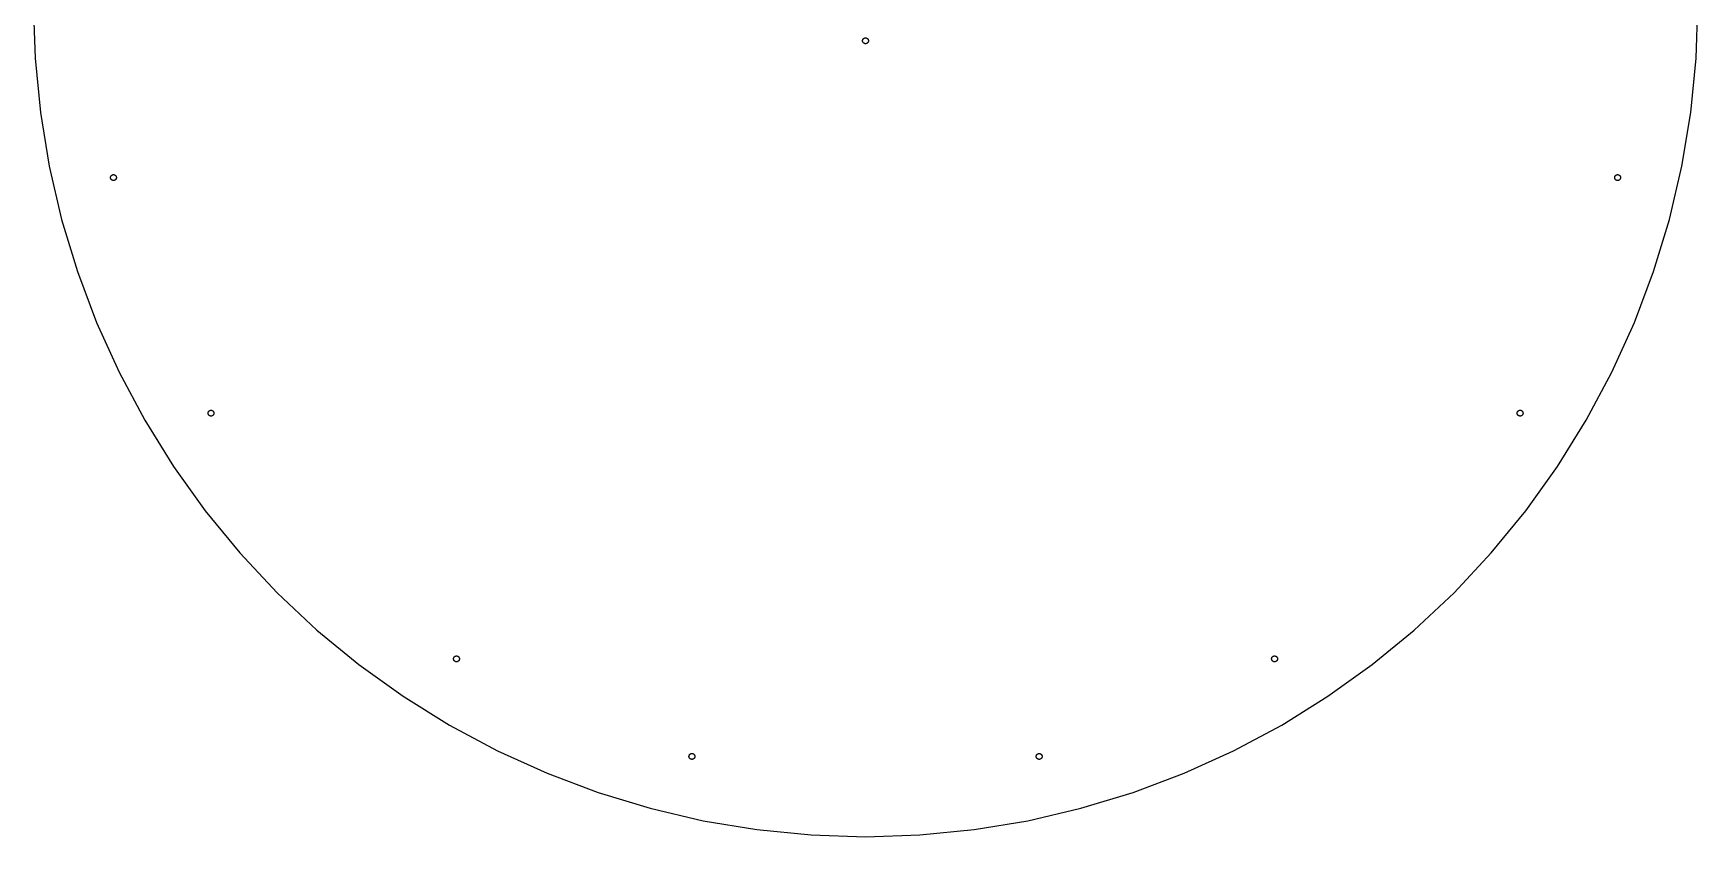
# Model space of a CAD drawing. Header units: metres. Extents: x -496 to 496, y -496 to 496.
# Drawn here: x -496 to 496, y -496 to -18 of the extents above; entities that cross this region are included whole.
import ezdxf

# ---------------------------------------------------------------- set-up
doc = ezdxf.new("R2010")
doc.units = ezdxf.units.M

msp = doc.modelspace()

# ---------------------------------------------------------------- linework, layer by layer
for p, q in [((-496, 0), (-494.938, -32.4399)), ((494.938, -32.4399), (495.951, -1.49356)), ((-1.75, -22), (-1.74625, -21.8855)), ((-1.74625, -22.1144), (-1.75, -22)), ((-1.74625, -21.8855), (-1.73502, -21.7716)), ((-1.73502, -22.2284), (-1.74625, -22.1144)), ((-1.73502, -21.7716), (-1.71637, -21.6586)), ((-1.71637, -22.3414), (-1.73502, -22.2284)), ((-1.71637, -21.6586), (-1.69037, -21.5471)), ((-1.69037, -22.4529), (-1.71637, -22.3414)), ((-1.69037, -21.5471), (-1.65712, -21.4375)), ((-1.65712, -22.5625), (-1.69037, -22.4529)), ((-1.65712, -21.4375), (-1.61678, -21.3303)), ((-1.61678, -22.6697), (-1.65712, -22.5625)), ((-1.61678, -21.3303), (-1.56952, -21.226)), ((-1.56952, -22.774), (-1.61678, -22.6697)), ((-1.56952, -21.226), (-1.51553, -21.125)), ((-1.51553, -22.875), (-1.56952, -22.774)), ((-1.51553, -21.125), (-1.45506, -21.0277)), ((-1.45506, -22.9722), (-1.51553, -22.875)), ((-1.45506, -21.0277), (-1.38837, -20.9347)), ((-1.38837, -23.0653), (-1.45506, -22.9722)), ((-1.38837, -20.9347), (-1.31572, -20.8461)), ((-1.31572, -23.1539), (-1.38837, -23.0653)), ((-1.31572, -20.8461), (-1.23743, -20.7626)), ((-1.23743, -23.2374), (-1.31572, -23.1539)), ((-1.23743, -20.7626), (-1.15385, -20.6843)), ((-1.15385, -23.3157), (-1.23743, -23.2374)), ((-1.15385, -20.6843), (-1.06532, -20.6116)), ((-1.06532, -23.3884), (-1.15385, -23.3157)), ((-1.06532, -20.6116), (-0.972244, -20.5449)), ((-0.972244, -23.4551), (-1.06532, -23.3884)), ((-0.972244, -20.5449), (-0.875, -20.4845)), ((-0.875, -23.5155), (-0.972244, -23.4551)), ((-0.875, -20.4845), (-0.774002, -20.4305)), ((-0.774002, -23.5695), (-0.875, -23.5155)), ((-0.774002, -20.4305), (-0.669693, -20.3832)), ((-0.669693, -23.6168), (-0.774002, -23.5695)), ((-0.669693, -20.3832), (-0.562515, -20.3429)), ((-0.562515, -23.6571), (-0.669693, -23.6168)), ((-0.562515, -20.3429), (-0.452927, -20.3096)), ((-0.452927, -23.6904), (-0.562515, -23.6571)), ((-0.452927, -20.3096), (-0.3414, -20.2836)), ((-0.3414, -23.7164), (-0.452927, -23.6904)), ((-0.3414, -20.2836), (-0.228409, -20.265)), ((-0.228409, -23.735), (-0.3414, -23.7164)), ((-0.228409, -20.265), (-0.114441, -20.2537)), ((-0.114441, -23.7462), (-0.228409, -23.735)), ((-0.114441, -20.2537), (0, -20.25)), ((0, -23.75), (-0.114441, -23.7462)), ((0, -20.25), (0.114441, -20.2537)), ((0.114441, -23.7462), (0, -23.75)), ((0.114441, -20.2537), (0.228409, -20.265)), ((0.228409, -23.735), (0.114441, -23.7462)), ((0.228409, -20.265), (0.3414, -20.2836)), ((0.3414, -23.7164), (0.228409, -23.735)), ((0.3414, -20.2836), (0.452927, -20.3096)), ((0.452927, -23.6904), (0.3414, -23.7164)), ((0.452927, -20.3096), (0.562515, -20.3429)), ((0.562515, -23.6571), (0.452927, -23.6904)), ((0.562515, -20.3429), (0.669693, -20.3832)), ((0.669693, -23.6168), (0.562515, -23.6571)), ((0.669693, -20.3832), (0.774002, -20.4305)), ((0.774002, -23.5695), (0.669693, -23.6168)), ((0.774002, -20.4305), (0.875, -20.4845)), ((0.875, -23.5155), (0.774002, -23.5695)), ((0.875, -20.4845), (0.972244, -20.5449)), ((0.972244, -23.4551), (0.875, -23.5155)), ((0.972244, -20.5449), (1.06532, -20.6116)), ((1.06532, -23.3884), (0.972244, -23.4551)), ((1.06532, -20.6116), (1.15385, -20.6843)), ((1.15385, -23.3157), (1.06532, -23.3884)), ((1.15385, -20.6843), (1.23743, -20.7626)), ((1.23743, -23.2374), (1.15385, -23.3157)), ((1.23743, -20.7626), (1.31572, -20.8461)), ((1.31572, -23.1539), (1.23743, -23.2374)), ((1.31572, -20.8461), (1.38837, -20.9347)), ((1.38837, -23.0653), (1.31572, -23.1539)), ((1.38837, -20.9347), (1.45506, -21.0277)), ((1.45506, -22.9722), (1.38837, -23.0653)), ((1.45506, -21.0277), (1.51553, -21.125)), ((1.51553, -22.875), (1.45506, -22.9722)), ((1.51553, -21.125), (1.56952, -21.226)), ((1.56952, -22.774), (1.51553, -22.875)), ((1.56952, -21.226), (1.61678, -21.3303)), ((1.61678, -22.6697), (1.56952, -22.774)), ((1.61678, -21.3303), (1.65712, -21.4375)), ((1.65712, -22.5625), (1.61678, -22.6697)), ((1.65712, -21.4375), (1.69037, -21.5471)), ((1.69037, -22.4529), (1.65712, -22.5625)), ((1.69037, -21.5471), (1.71637, -21.6586)), ((1.71637, -22.3414), (1.69037, -22.4529)), ((1.71637, -21.6586), (1.73502, -21.7716)), ((1.73502, -22.2284), (1.71637, -22.3414)), ((1.73502, -21.7716), (1.74625, -21.8855)), ((1.74625, -22.1144), (1.73502, -22.2284)), ((1.74625, -21.8855), (1.75, -22)), ((1.75, -22), (1.74625, -22.1144)), ((-494.938, -32.4399), (-491.757, -64.741)), ((491.757, -64.741), (494.938, -32.4399)), ((-491.757, -64.741), (-486.469, -96.7648)), ((486.469, -96.7648), (491.757, -64.741)), ((-486.469, -96.7648), (-479.099, -128.374)), ((479.099, -128.374), (486.469, -96.7648)), ((-449.96, -103.477), (-449.956, -103.363)), ((-449.956, -103.592), (-449.96, -103.477)), ((-449.956, -103.363), (-449.945, -103.249)), ((-449.945, -103.706), (-449.956, -103.592)), ((-449.945, -103.249), (-449.927, -103.136)), ((-449.927, -103.819), (-449.945, -103.706)), ((-449.927, -103.136), (-449.901, -103.025)), ((-449.901, -103.93), (-449.927, -103.819)), ((-449.901, -103.025), (-449.867, -102.915)), ((-449.867, -104.04), (-449.901, -103.93)), ((-449.867, -102.915), (-449.827, -102.808)), ((-449.827, -104.147), (-449.867, -104.04)), ((-449.827, -102.808), (-449.78, -102.703)), ((-449.78, -104.251), (-449.827, -104.147)), ((-449.78, -102.703), (-449.726, -102.602)), ((-449.726, -104.352), (-449.78, -104.251)), ((-449.726, -102.602), (-449.665, -102.505)), ((-449.665, -104.45), (-449.726, -104.352)), ((-449.665, -102.505), (-449.599, -102.412)), ((-449.599, -104.543), (-449.665, -104.45)), ((-449.599, -102.412), (-449.526, -102.324)), ((-449.526, -104.631), (-449.599, -104.543)), ((-449.526, -102.324), (-449.448, -102.24)), ((-449.448, -104.715), (-449.526, -104.631)), ((-449.448, -102.24), (-449.364, -102.162)), ((-449.364, -104.793), (-449.448, -104.715)), ((-449.364, -102.162), (-449.276, -102.089)), ((-449.276, -104.866), (-449.364, -104.793)), ((-449.276, -102.089), (-449.182, -102.022)), ((-449.182, -104.933), (-449.276, -104.866)), ((-449.182, -102.022), (-449.085, -101.962)), ((-449.085, -104.993), (-449.182, -104.933)), ((-449.085, -101.962), (-448.984, -101.908)), ((-448.984, -105.047), (-449.085, -104.993)), ((-448.984, -101.908), (-448.88, -101.861)), ((-448.88, -105.094), (-448.984, -105.047)), ((-448.88, -101.861), (-448.773, -101.82)), ((-448.773, -105.135), (-448.88, -105.094)), ((-448.773, -101.82), (-448.663, -101.787)), ((-448.663, -105.168), (-448.773, -105.135)), ((-448.663, -101.787), (-448.552, -101.761)), ((-448.552, -105.194), (-448.663, -105.168)), ((-448.552, -101.761), (-448.439, -101.742)), ((-448.439, -105.213), (-448.552, -105.194)), ((-448.439, -101.742), (-448.325, -101.731)), ((-448.325, -105.224), (-448.439, -105.213)), ((-448.325, -101.731), (-448.21, -101.727)), ((-448.21, -105.227), (-448.325, -105.224)), ((-448.21, -101.727), (-448.096, -101.731)), ((-448.096, -105.224), (-448.21, -105.227)), ((-448.096, -101.731), (-447.982, -101.742)), ((-447.982, -105.213), (-448.096, -105.224)), ((-447.982, -101.742), (-447.869, -101.761)), ((-447.869, -105.194), (-447.982, -105.213)), ((-447.869, -101.761), (-447.757, -101.787)), ((-447.757, -105.168), (-447.869, -105.194)), ((-447.757, -101.787), (-447.648, -101.82)), ((-447.648, -105.135), (-447.757, -105.168)), ((-447.648, -101.82), (-447.541, -101.861)), ((-447.541, -105.094), (-447.648, -105.135)), ((-447.541, -101.861), (-447.436, -101.908)), ((-447.436, -105.047), (-447.541, -105.094)), ((-447.436, -101.908), (-447.335, -101.962)), ((-447.335, -104.993), (-447.436, -105.047)), ((-447.335, -101.962), (-447.238, -102.022)), ((-447.238, -104.933), (-447.335, -104.993)), ((-447.238, -102.022), (-447.145, -102.089)), ((-447.145, -104.866), (-447.238, -104.933)), ((-447.145, -102.089), (-447.056, -102.162)), ((-447.056, -104.793), (-447.145, -104.866)), ((-447.056, -102.162), (-446.973, -102.24)), ((-446.973, -104.715), (-447.056, -104.793)), ((-446.973, -102.24), (-446.895, -102.324)), ((-446.895, -104.631), (-446.973, -104.715)), ((-446.895, -102.324), (-446.822, -102.412)), ((-446.822, -104.543), (-446.895, -104.631)), ((-446.822, -102.412), (-446.755, -102.505)), ((-446.755, -104.45), (-446.822, -104.543)), ((-446.755, -102.505), (-446.695, -102.602)), ((-446.695, -104.352), (-446.755, -104.45)), ((-446.695, -102.602), (-446.641, -102.703)), ((-446.641, -104.251), (-446.695, -104.352)), ((-446.641, -102.703), (-446.593, -102.808)), ((-446.593, -104.147), (-446.641, -104.251)), ((-446.593, -102.808), (-446.553, -102.915)), ((-446.553, -104.04), (-446.593, -104.147)), ((-446.553, -102.915), (-446.52, -103.025)), ((-446.52, -103.93), (-446.553, -104.04)), ((-446.52, -103.025), (-446.494, -103.136)), ((-446.494, -103.819), (-446.52, -103.93)), ((-446.494, -103.136), (-446.475, -103.249)), ((-446.475, -103.706), (-446.494, -103.819)), ((-446.475, -103.249), (-446.464, -103.363)), ((-446.464, -103.592), (-446.475, -103.706)), ((-446.464, -103.363), (-446.46, -103.477)), ((-446.46, -103.477), (-446.464, -103.592)), ((446.46, -103.477), (446.464, -103.363)), ((446.464, -103.592), (446.46, -103.477)), ((446.464, -103.363), (446.475, -103.249)), ((446.475, -103.706), (446.464, -103.592)), ((446.475, -103.249), (446.494, -103.136)), ((446.494, -103.819), (446.475, -103.706)), ((446.494, -103.136), (446.52, -103.025)), ((446.52, -103.93), (446.494, -103.819)), ((446.52, -103.025), (446.553, -102.915)), ((446.553, -104.04), (446.52, -103.93)), ((446.553, -102.915), (446.593, -102.808)), ((446.593, -104.147), (446.553, -104.04)), ((446.593, -102.808), (446.641, -102.703)), ((446.641, -104.251), (446.593, -104.147)), ((446.641, -102.703), (446.695, -102.602)), ((446.695, -104.352), (446.641, -104.251)), ((446.695, -102.602), (446.755, -102.505)), ((446.755, -104.45), (446.695, -104.352)), ((446.755, -102.505), (446.822, -102.412)), ((446.822, -104.543), (446.755, -104.45)), ((446.822, -102.412), (446.895, -102.324)), ((446.895, -104.631), (446.822, -104.543)), ((446.895, -102.324), (446.973, -102.24)), ((446.973, -104.715), (446.895, -104.631)), ((446.973, -102.24), (447.056, -102.162)), ((447.056, -104.793), (446.973, -104.715)), ((447.056, -102.162), (447.145, -102.089)), ((447.145, -104.866), (447.056, -104.793)), ((447.145, -102.089), (447.238, -102.022)), ((447.238, -104.933), (447.145, -104.866)), ((447.238, -102.022), (447.335, -101.962)), ((447.335, -104.993), (447.238, -104.933)), ((447.335, -101.962), (447.436, -101.908)), ((447.436, -105.047), (447.335, -104.993)), ((447.436, -101.908), (447.541, -101.861)), ((447.541, -105.094), (447.436, -105.047)), ((447.541, -101.861), (447.648, -101.82)), ((447.648, -105.135), (447.541, -105.094)), ((447.648, -101.82), (447.757, -101.787)), ((447.757, -105.168), (447.648, -105.135)), ((447.757, -101.787), (447.869, -101.761)), ((447.869, -105.194), (447.757, -105.168)), ((447.869, -101.761), (447.982, -101.742)), ((447.982, -105.213), (447.869, -105.194)), ((447.982, -101.742), (448.096, -101.731)), ((448.096, -105.224), (447.982, -105.213)), ((448.096, -101.731), (448.21, -101.727)), ((448.21, -105.227), (448.096, -105.224)), ((448.21, -101.727), (448.325, -101.731)), ((448.325, -105.224), (448.21, -105.227)), ((448.325, -101.731), (448.439, -101.742)), ((448.439, -105.213), (448.325, -105.224)), ((448.439, -101.742), (448.552, -101.761)), ((448.552, -105.194), (448.439, -105.213)), ((448.552, -101.761), (448.663, -101.787)), ((448.663, -105.168), (448.552, -105.194)), ((448.663, -101.787), (448.773, -101.82)), ((448.773, -105.135), (448.663, -105.168)), ((448.773, -101.82), (448.88, -101.861)), ((448.88, -105.094), (448.773, -105.135)), ((448.88, -101.861), (448.984, -101.908)), ((448.984, -105.047), (448.88, -105.094)), ((448.984, -101.908), (449.085, -101.962)), ((449.085, -104.993), (448.984, -105.047)), ((449.085, -101.962), (449.182, -102.022)), ((449.182, -104.933), (449.085, -104.993)), ((449.182, -102.022), (449.276, -102.089)), ((449.276, -104.866), (449.182, -104.933)), ((449.276, -102.089), (449.364, -102.162)), ((449.364, -104.793), (449.276, -104.866)), ((449.364, -102.162), (449.448, -102.24)), ((449.448, -104.715), (449.364, -104.793)), ((449.448, -102.24), (449.526, -102.324)), ((449.526, -104.631), (449.448, -104.715)), ((449.526, -102.324), (449.599, -102.412)), ((449.599, -104.543), (449.526, -104.631)), ((449.599, -102.412), (449.665, -102.505)), ((449.665, -104.45), (449.599, -104.543)), ((449.665, -102.505), (449.726, -102.602)), ((449.726, -104.352), (449.665, -104.45)), ((449.726, -102.602), (449.78, -102.703)), ((449.78, -104.251), (449.726, -104.352)), ((449.78, -102.703), (449.827, -102.808)), ((449.827, -104.147), (449.78, -104.251)), ((449.827, -102.808), (449.867, -102.915)), ((449.867, -104.04), (449.827, -104.147)), ((449.867, -102.915), (449.901, -103.025)), ((449.901, -103.93), (449.867, -104.04)), ((449.901, -103.025), (449.927, -103.136)), ((449.927, -103.819), (449.901, -103.93)), ((449.927, -103.136), (449.945, -103.249)), ((449.945, -103.706), (449.927, -103.819)), ((449.945, -103.249), (449.956, -103.363)), ((449.956, -103.592), (449.945, -103.706)), ((449.956, -103.363), (449.96, -103.477)), ((449.96, -103.477), (449.956, -103.592)), ((-479.099, -128.374), (-469.677, -159.434)), ((469.677, -159.434), (479.099, -128.374)), ((-469.677, -159.434), (-458.244, -189.811)), ((458.244, -189.811), (469.677, -159.434)), ((-458.244, -189.811), (-444.849, -219.375)), ((444.849, -219.375), (458.244, -189.811)), ((-444.849, -219.375), (-429.549, -248)), ((429.549, -248), (444.849, -219.375)), ((-391.852, -243.763), (-391.848, -243.648)), ((-391.848, -243.877), (-391.852, -243.763)), ((-391.848, -243.648), (-391.837, -243.534)), ((-391.837, -243.991), (-391.848, -243.877)), ((-391.837, -243.534), (-391.818, -243.421)), ((-391.818, -244.104), (-391.837, -243.991)), ((-391.818, -243.421), (-391.792, -243.31)), ((-391.792, -244.216), (-391.818, -244.104)), ((-391.792, -243.31), (-391.759, -243.2)), ((-391.759, -244.325), (-391.792, -244.216)), ((-391.759, -243.2), (-391.719, -243.093)), ((-391.719, -244.433), (-391.759, -244.325)), ((-391.719, -243.093), (-391.672, -242.989)), ((-391.672, -244.537), (-391.719, -244.433)), ((-391.672, -242.989), (-391.618, -242.888)), ((-391.618, -244.638), (-391.672, -244.537)), ((-391.618, -242.888), (-391.557, -242.791)), ((-391.557, -244.735), (-391.618, -244.638)), ((-391.557, -242.791), (-391.49, -242.698)), ((-391.49, -244.828), (-391.557, -244.735)), ((-391.49, -242.698), (-391.418, -242.609)), ((-391.418, -244.917), (-391.49, -244.828)), ((-391.418, -242.609), (-391.34, -242.525)), ((-391.34, -245), (-391.418, -244.917)), ((-391.34, -242.525), (-391.256, -242.447)), ((-391.256, -245.079), (-391.34, -245)), ((-391.256, -242.447), (-391.167, -242.374)), ((-391.167, -245.151), (-391.256, -245.079)), ((-391.167, -242.374), (-391.074, -242.308)), ((-391.074, -245.218), (-391.167, -245.151)), ((-391.074, -242.308), (-390.977, -242.247)), ((-390.977, -245.278), (-391.074, -245.218)), ((-390.977, -242.247), (-390.876, -242.193)), ((-390.876, -245.332), (-390.977, -245.278)), ((-390.876, -242.193), (-390.772, -242.146)), ((-390.772, -245.38), (-390.876, -245.332)), ((-390.772, -242.146), (-390.665, -242.106)), ((-390.665, -245.42), (-390.772, -245.38)), ((-390.665, -242.106), (-390.555, -242.072)), ((-390.555, -245.453), (-390.665, -245.42)), ((-390.555, -242.072), (-390.444, -242.046)), ((-390.444, -245.479), (-390.555, -245.453)), ((-390.444, -242.046), (-390.331, -242.028)), ((-390.331, -245.498), (-390.444, -245.479)), ((-390.331, -242.028), (-390.217, -242.017)), ((-390.217, -245.509), (-390.331, -245.498)), ((-390.217, -242.017), (-390.102, -242.013)), ((-390.102, -245.513), (-390.217, -245.509)), ((-390.102, -242.013), (-389.988, -242.017)), ((-389.988, -245.509), (-390.102, -245.513)), ((-389.988, -242.017), (-389.874, -242.028)), ((-389.874, -245.498), (-389.988, -245.509)), ((-389.874, -242.028), (-389.761, -242.046)), ((-389.761, -245.479), (-389.874, -245.498)), ((-389.761, -242.046), (-389.649, -242.072)), ((-389.649, -245.453), (-389.761, -245.479)), ((-389.649, -242.072), (-389.54, -242.106)), ((-389.54, -245.42), (-389.649, -245.453)), ((-389.54, -242.106), (-389.432, -242.146)), ((-389.432, -245.38), (-389.54, -245.42)), ((-389.432, -242.146), (-389.328, -242.193)), ((-389.328, -245.332), (-389.432, -245.38)), ((-389.328, -242.193), (-389.227, -242.247)), ((-389.227, -245.278), (-389.328, -245.332)), ((-389.227, -242.247), (-389.13, -242.308)), ((-389.13, -245.218), (-389.227, -245.278)), ((-389.13, -242.308), (-389.037, -242.374)), ((-389.037, -245.151), (-389.13, -245.218)), ((-389.037, -242.374), (-388.948, -242.447)), ((-388.948, -245.079), (-389.037, -245.151)), ((-388.948, -242.447), (-388.865, -242.525)), ((-388.865, -245), (-388.948, -245.079)), ((-388.865, -242.525), (-388.786, -242.609)), ((-388.786, -244.917), (-388.865, -245)), ((-388.786, -242.609), (-388.714, -242.698)), ((-388.714, -244.828), (-388.786, -244.917)), ((-388.714, -242.698), (-388.647, -242.791)), ((-388.647, -244.735), (-388.714, -244.828)), ((-388.647, -242.791), (-388.587, -242.888)), ((-388.587, -244.638), (-388.647, -244.735)), ((-388.587, -242.888), (-388.533, -242.989)), ((-388.533, -244.537), (-388.587, -244.638)), ((-388.533, -242.989), (-388.485, -243.093)), ((-388.485, -244.433), (-388.533, -244.537)), ((-388.485, -243.093), (-388.445, -243.2)), ((-388.445, -244.325), (-388.485, -244.433)), ((-388.445, -243.2), (-388.412, -243.31)), ((-388.412, -244.216), (-388.445, -244.325)), ((-388.412, -243.31), (-388.386, -243.421)), ((-388.386, -244.104), (-388.412, -244.216)), ((-388.386, -243.421), (-388.367, -243.534)), ((-388.367, -243.991), (-388.386, -244.104)), ((-388.367, -243.534), (-388.356, -243.648)), ((-388.356, -243.877), (-388.367, -243.991)), ((-388.356, -243.648), (-388.352, -243.763)), ((-388.352, -243.763), (-388.356, -243.877)), ((388.352, -243.763), (388.356, -243.648)), ((388.356, -243.877), (388.352, -243.763)), ((388.356, -243.648), (388.367, -243.534)), ((388.367, -243.991), (388.356, -243.877)), ((388.367, -243.534), (388.386, -243.421)), ((388.386, -244.104), (388.367, -243.991)), ((388.386, -243.421), (388.412, -243.31)), ((388.412, -244.216), (388.386, -244.104)), ((388.412, -243.31), (388.445, -243.2)), ((388.445, -244.325), (388.412, -244.216)), ((388.445, -243.2), (388.485, -243.093)), ((388.485, -244.433), (388.445, -244.325)), ((388.485, -243.093), (388.533, -242.989)), ((388.533, -244.537), (388.485, -244.433)), ((388.533, -242.989), (388.587, -242.888)), ((388.587, -244.638), (388.533, -244.537)), ((388.587, -242.888), (388.647, -242.791)), ((388.647, -244.735), (388.587, -244.638)), ((388.647, -242.791), (388.714, -242.698)), ((388.714, -244.828), (388.647, -244.735)), ((388.714, -242.698), (388.786, -242.609)), ((388.786, -244.917), (388.714, -244.828)), ((388.786, -242.609), (388.865, -242.525)), ((388.865, -245), (388.786, -244.917)), ((388.865, -242.525), (388.948, -242.447)), ((388.948, -245.079), (388.865, -245)), ((388.948, -242.447), (389.037, -242.374)), ((389.037, -245.151), (388.948, -245.079)), ((389.037, -242.374), (389.13, -242.308)), ((389.13, -245.218), (389.037, -245.151)), ((389.13, -242.308), (389.227, -242.247)), ((389.227, -245.278), (389.13, -245.218)), ((389.227, -242.247), (389.328, -242.193)), ((389.328, -245.332), (389.227, -245.278)), ((389.328, -242.193), (389.432, -242.146)), ((389.432, -245.38), (389.328, -245.332)), ((389.432, -242.146), (389.54, -242.106)), ((389.54, -245.42), (389.432, -245.38)), ((389.54, -242.106), (389.649, -242.072)), ((389.649, -245.453), (389.54, -245.42)), ((389.649, -242.072), (389.761, -242.046)), ((389.761, -245.479), (389.649, -245.453)), ((389.761, -242.046), (389.874, -242.028)), ((389.874, -245.498), (389.761, -245.479)), ((389.874, -242.028), (389.988, -242.017)), ((389.988, -245.509), (389.874, -245.498)), ((389.988, -242.017), (390.102, -242.013)), ((390.102, -245.513), (389.988, -245.509)), ((390.102, -242.013), (390.217, -242.017)), ((390.217, -245.509), (390.102, -245.513)), ((390.217, -242.017), (390.331, -242.028)), ((390.331, -245.498), (390.217, -245.509)), ((390.331, -242.028), (390.444, -242.046)), ((390.444, -245.479), (390.331, -245.498)), ((390.444, -242.046), (390.555, -242.072)), ((390.555, -245.453), (390.444, -245.479)), ((390.555, -242.072), (390.665, -242.106)), ((390.665, -245.42), (390.555, -245.453)), ((390.665, -242.106), (390.772, -242.146)), ((390.772, -245.38), (390.665, -245.42)), ((390.772, -242.146), (390.876, -242.193)), ((390.876, -245.332), (390.772, -245.38)), ((390.876, -242.193), (390.977, -242.247)), ((390.977, -245.278), (390.876, -245.332)), ((390.977, -242.247), (391.074, -242.308)), ((391.074, -245.218), (390.977, -245.278)), ((391.074, -242.308), (391.167, -242.374)), ((391.167, -245.151), (391.074, -245.218)), ((391.167, -242.374), (391.256, -242.447)), ((391.256, -245.079), (391.167, -245.151)), ((391.256, -242.447), (391.34, -242.525)), ((391.34, -245), (391.256, -245.079)), ((391.34, -242.525), (391.418, -242.609)), ((391.418, -244.917), (391.34, -245)), ((391.418, -242.609), (391.49, -242.698)), ((391.49, -244.828), (391.418, -244.917)), ((391.49, -242.698), (391.557, -242.791)), ((391.557, -244.735), (391.49, -244.828)), ((391.557, -242.791), (391.618, -242.888)), ((391.618, -244.638), (391.557, -244.735)), ((391.618, -242.888), (391.672, -242.989)), ((391.672, -244.537), (391.618, -244.638)), ((391.672, -242.989), (391.719, -243.093)), ((391.719, -244.433), (391.672, -244.537)), ((391.719, -243.093), (391.759, -243.2)), ((391.759, -244.325), (391.719, -244.433)), ((391.759, -243.2), (391.792, -243.31)), ((391.792, -244.216), (391.759, -244.325)), ((391.792, -243.31), (391.818, -243.421)), ((391.818, -244.104), (391.792, -244.216)), ((391.818, -243.421), (391.837, -243.534)), ((391.837, -243.991), (391.818, -244.104)), ((391.837, -243.534), (391.848, -243.648)), ((391.848, -243.877), (391.837, -243.991)), ((391.848, -243.648), (391.852, -243.763)), ((391.852, -243.763), (391.848, -243.877)), ((-429.549, -248), (-412.409, -275.563)), ((412.409, -275.563), (429.549, -248)), ((-412.409, -275.563), (-393.503, -301.946)), ((393.503, -301.946), (412.409, -275.563)), ((-393.503, -301.946), (-372.913, -327.036)), ((372.913, -327.036), (393.503, -301.946)), ((-372.913, -327.036), (-350.725, -350.725)), ((350.725, -350.725), (372.913, -327.036)), ((-350.725, -350.725), (-327.036, -372.913)), ((327.036, -372.913), (350.725, -350.725)), ((-327.036, -372.913), (-301.946, -393.503)), ((301.946, -393.503), (327.036, -372.913)), ((-301.946, -393.503), (-275.563, -412.409)), ((-245.513, -390.102), (-245.509, -389.988)), ((-245.509, -390.217), (-245.513, -390.102)), ((-245.509, -389.988), (-245.498, -389.874)), ((-245.498, -390.331), (-245.509, -390.217)), ((-245.498, -389.874), (-245.479, -389.761)), ((-245.479, -390.444), (-245.498, -390.331)), ((-245.479, -389.761), (-245.453, -389.649)), ((-245.453, -390.555), (-245.479, -390.444)), ((-245.453, -389.649), (-245.42, -389.54)), ((-245.42, -390.665), (-245.453, -390.555)), ((-245.42, -389.54), (-245.38, -389.432)), ((-245.38, -390.772), (-245.42, -390.665)), ((-245.38, -389.432), (-245.332, -389.328)), ((-245.332, -390.876), (-245.38, -390.772)), ((-245.332, -389.328), (-245.278, -389.227)), ((-245.278, -390.977), (-245.332, -390.876)), ((-245.278, -389.227), (-245.218, -389.13)), ((-245.218, -391.074), (-245.278, -390.977)), ((-245.218, -389.13), (-245.151, -389.037)), ((-245.151, -391.167), (-245.218, -391.074)), ((-245.151, -389.037), (-245.079, -388.948)), ((-245.079, -391.256), (-245.151, -391.167)), ((-245.079, -388.948), (-245, -388.865)), ((-245, -391.34), (-245.079, -391.256)), ((-245, -388.865), (-244.917, -388.786)), ((-244.917, -391.418), (-245, -391.34)), ((-244.917, -388.786), (-244.828, -388.714)), ((-244.828, -391.49), (-244.917, -391.418)), ((-244.828, -388.714), (-244.735, -388.647)), ((-244.735, -391.557), (-244.828, -391.49)), ((-244.735, -388.647), (-244.638, -388.587)), ((-244.638, -391.618), (-244.735, -391.557)), ((-244.638, -388.587), (-244.537, -388.533)), ((-244.537, -391.672), (-244.638, -391.618)), ((-244.537, -388.533), (-244.433, -388.485)), ((-244.433, -391.719), (-244.537, -391.672)), ((-244.433, -388.485), (-244.325, -388.445)), ((-244.325, -391.759), (-244.433, -391.719)), ((-244.325, -388.445), (-244.216, -388.412)), ((-244.216, -391.792), (-244.325, -391.759)), ((-244.216, -388.412), (-244.104, -388.386)), ((-244.104, -391.818), (-244.216, -391.792)), ((-244.104, -388.386), (-243.991, -388.367)), ((-243.991, -391.837), (-244.104, -391.818)), ((-243.991, -388.367), (-243.877, -388.356)), ((-243.877, -391.848), (-243.991, -391.837)), ((-243.877, -388.356), (-243.763, -388.352)), ((-243.763, -391.852), (-243.877, -391.848)), ((-243.763, -388.352), (-243.648, -388.356)), ((-243.648, -391.848), (-243.763, -391.852)), ((-243.648, -388.356), (-243.534, -388.367)), ((-243.534, -391.837), (-243.648, -391.848)), ((-243.534, -388.367), (-243.421, -388.386)), ((-243.421, -391.818), (-243.534, -391.837)), ((-243.421, -388.386), (-243.31, -388.412)), ((-243.31, -391.792), (-243.421, -391.818)), ((-243.31, -388.412), (-243.2, -388.445)), ((-243.2, -391.759), (-243.31, -391.792)), ((-243.2, -388.445), (-243.093, -388.485)), ((-243.093, -391.719), (-243.2, -391.759)), ((-243.093, -388.485), (-242.989, -388.533)), ((-242.989, -391.672), (-243.093, -391.719)), ((-242.989, -388.533), (-242.888, -388.587)), ((-242.888, -391.618), (-242.989, -391.672)), ((-242.888, -388.587), (-242.791, -388.647)), ((-242.791, -391.557), (-242.888, -391.618)), ((-242.791, -388.647), (-242.698, -388.714)), ((-242.698, -391.49), (-242.791, -391.557)), ((-242.698, -388.714), (-242.609, -388.786)), ((-242.609, -391.418), (-242.698, -391.49)), ((-242.609, -388.786), (-242.525, -388.865)), ((-242.525, -391.34), (-242.609, -391.418)), ((-242.525, -388.865), (-242.447, -388.948)), ((-242.447, -391.256), (-242.525, -391.34)), ((-242.447, -388.948), (-242.374, -389.037)), ((-242.374, -391.167), (-242.447, -391.256)), ((-242.374, -389.037), (-242.308, -389.13)), ((-242.308, -391.074), (-242.374, -391.167)), ((-242.308, -389.13), (-242.247, -389.227)), ((-242.247, -390.977), (-242.308, -391.074)), ((-242.247, -389.227), (-242.193, -389.328)), ((-242.193, -390.876), (-242.247, -390.977)), ((-242.193, -389.328), (-242.146, -389.432)), ((-242.146, -390.772), (-242.193, -390.876)), ((-242.146, -389.432), (-242.106, -389.54)), ((-242.106, -390.665), (-242.146, -390.772)), ((-242.106, -389.54), (-242.072, -389.649)), ((-242.072, -390.555), (-242.106, -390.665)), ((-242.072, -389.649), (-242.046, -389.761)), ((-242.046, -390.444), (-242.072, -390.555)), ((-242.046, -389.761), (-242.028, -389.874)), ((-242.028, -390.331), (-242.046, -390.444)), ((-242.028, -389.874), (-242.017, -389.988)), ((-242.017, -390.217), (-242.028, -390.331)), ((-242.017, -389.988), (-242.013, -390.102)), ((-242.013, -390.102), (-242.017, -390.217)), ((242.013, -390.102), (242.017, -389.988)), ((242.017, -390.217), (242.013, -390.102)), ((242.017, -389.988), (242.028, -389.874)), ((242.028, -390.331), (242.017, -390.217)), ((242.028, -389.874), (242.046, -389.761)), ((242.046, -390.444), (242.028, -390.331)), ((242.046, -389.761), (242.072, -389.649)), ((242.072, -390.555), (242.046, -390.444)), ((242.072, -389.649), (242.106, -389.54)), ((242.106, -390.665), (242.072, -390.555)), ((242.106, -389.54), (242.146, -389.432)), ((242.146, -390.772), (242.106, -390.665)), ((242.146, -389.432), (242.193, -389.328)), ((242.193, -390.876), (242.146, -390.772)), ((242.193, -389.328), (242.247, -389.227)), ((242.247, -390.977), (242.193, -390.876)), ((242.247, -389.227), (242.308, -389.13)), ((242.308, -391.074), (242.247, -390.977)), ((242.308, -389.13), (242.374, -389.037)), ((242.374, -391.167), (242.308, -391.074)), ((242.374, -389.037), (242.447, -388.948)), ((242.447, -391.256), (242.374, -391.167)), ((242.447, -388.948), (242.525, -388.865)), ((242.525, -391.34), (242.447, -391.256)), ((242.525, -388.865), (242.609, -388.786)), ((242.609, -391.418), (242.525, -391.34)), ((242.609, -388.786), (242.698, -388.714)), ((242.698, -391.49), (242.609, -391.418)), ((242.698, -388.714), (242.791, -388.647)), ((242.791, -391.557), (242.698, -391.49)), ((242.791, -388.647), (242.888, -388.587)), ((242.888, -391.618), (242.791, -391.557)), ((242.888, -388.587), (242.989, -388.533)), ((242.989, -391.672), (242.888, -391.618)), ((242.989, -388.533), (243.093, -388.485)), ((243.093, -391.719), (242.989, -391.672)), ((243.093, -388.485), (243.2, -388.445)), ((243.2, -391.759), (243.093, -391.719)), ((243.2, -388.445), (243.31, -388.412)), ((243.31, -391.792), (243.2, -391.759)), ((243.31, -388.412), (243.421, -388.386)), ((243.421, -391.818), (243.31, -391.792)), ((243.421, -388.386), (243.534, -388.367)), ((243.534, -391.837), (243.421, -391.818)), ((243.534, -388.367), (243.648, -388.356)), ((243.648, -391.848), (243.534, -391.837)), ((243.648, -388.356), (243.763, -388.352)), ((243.763, -391.852), (243.648, -391.848)), ((243.763, -388.352), (243.877, -388.356)), ((243.877, -391.848), (243.763, -391.852)), ((243.877, -388.356), (243.991, -388.367)), ((243.991, -391.837), (243.877, -391.848)), ((243.991, -388.367), (244.104, -388.386)), ((244.104, -391.818), (243.991, -391.837)), ((244.104, -388.386), (244.216, -388.412)), ((244.216, -391.792), (244.104, -391.818)), ((244.216, -388.412), (244.325, -388.445)), ((244.325, -391.759), (244.216, -391.792)), ((244.325, -388.445), (244.433, -388.485)), ((244.433, -391.719), (244.325, -391.759)), ((244.433, -388.485), (244.537, -388.533)), ((244.537, -391.672), (244.433, -391.719)), ((244.537, -388.533), (244.638, -388.587)), ((244.638, -391.618), (244.537, -391.672)), ((244.638, -388.587), (244.735, -388.647)), ((244.735, -391.557), (244.638, -391.618)), ((244.735, -388.647), (244.828, -388.714)), ((244.828, -391.49), (244.735, -391.557)), ((244.828, -388.714), (244.917, -388.786)), ((244.917, -391.418), (244.828, -391.49)), ((244.917, -388.786), (245, -388.865)), ((245, -391.34), (244.917, -391.418)), ((245, -388.865), (245.079, -388.948)), ((245.079, -391.256), (245, -391.34)), ((245.079, -388.948), (245.151, -389.037)), ((245.151, -391.167), (245.079, -391.256)), ((245.151, -389.037), (245.218, -389.13)), ((245.218, -391.074), (245.151, -391.167)), ((245.218, -389.13), (245.278, -389.227)), ((245.278, -390.977), (245.218, -391.074)), ((245.278, -389.227), (245.332, -389.328)), ((245.332, -390.876), (245.278, -390.977)), ((245.332, -389.328), (245.38, -389.432)), ((245.38, -390.772), (245.332, -390.876)), ((245.38, -389.432), (245.42, -389.54)), ((245.42, -390.665), (245.38, -390.772)), ((245.42, -389.54), (245.453, -389.649)), ((245.453, -390.555), (245.42, -390.665)), ((245.453, -389.649), (245.479, -389.761)), ((245.479, -390.444), (245.453, -390.555)), ((245.479, -389.761), (245.498, -389.874)), ((245.498, -390.331), (245.479, -390.444)), ((245.498, -389.874), (245.509, -389.988)), ((245.509, -390.217), (245.498, -390.331)), ((245.509, -389.988), (245.513, -390.102)), ((245.513, -390.102), (245.509, -390.217)), ((275.563, -412.409), (301.946, -393.503)), ((-275.563, -412.409), (-248, -429.549)), ((248, -429.549), (275.563, -412.409)), ((-248, -429.549), (-219.375, -444.849)), ((219.375, -444.849), (248, -429.549)), ((-219.375, -444.849), (-189.811, -458.244)), ((189.811, -458.244), (219.375, -444.849)), ((-105.227, -448.21), (-105.224, -448.096)), ((-105.224, -448.325), (-105.227, -448.21)), ((-105.224, -448.096), (-105.213, -447.982)), ((-105.213, -448.439), (-105.224, -448.325)), ((-105.213, -447.982), (-105.194, -447.869)), ((-105.194, -448.552), (-105.213, -448.439)), ((-105.194, -447.869), (-105.168, -447.757)), ((-105.168, -448.663), (-105.194, -448.552)), ((-105.168, -447.757), (-105.135, -447.648)), ((-105.135, -448.773), (-105.168, -448.663)), ((-105.135, -447.648), (-105.094, -447.541)), ((-105.094, -448.88), (-105.135, -448.773)), ((-105.094, -447.541), (-105.047, -447.436)), ((-105.047, -448.984), (-105.094, -448.88)), ((-105.047, -447.436), (-104.993, -447.335)), ((-104.993, -449.085), (-105.047, -448.984)), ((-104.993, -447.335), (-104.933, -447.238)), ((-104.933, -449.182), (-104.993, -449.085)), ((-104.933, -447.238), (-104.866, -447.145)), ((-104.866, -449.276), (-104.933, -449.182)), ((-104.866, -447.145), (-104.793, -447.056)), ((-104.793, -449.364), (-104.866, -449.276)), ((-104.793, -447.056), (-104.715, -446.973)), ((-104.715, -449.448), (-104.793, -449.364)), ((-104.715, -446.973), (-104.631, -446.895)), ((-104.631, -449.526), (-104.715, -449.448)), ((-104.631, -446.895), (-104.543, -446.822)), ((-104.543, -449.599), (-104.631, -449.526)), ((-104.543, -446.822), (-104.45, -446.755)), ((-104.45, -449.665), (-104.543, -449.599)), ((-104.45, -446.755), (-104.352, -446.695)), ((-104.352, -449.726), (-104.45, -449.665)), ((-104.352, -446.695), (-104.251, -446.641)), ((-104.251, -449.78), (-104.352, -449.726)), ((-104.251, -446.641), (-104.147, -446.593)), ((-104.147, -449.827), (-104.251, -449.78)), ((-104.147, -446.593), (-104.04, -446.553)), ((-104.04, -449.867), (-104.147, -449.827)), ((-104.04, -446.553), (-103.93, -446.52)), ((-103.93, -449.901), (-104.04, -449.867)), ((-103.93, -446.52), (-103.819, -446.494)), ((-103.819, -449.927), (-103.93, -449.901)), ((-103.819, -446.494), (-103.706, -446.475)), ((-103.706, -449.945), (-103.819, -449.927)), ((-103.706, -446.475), (-103.592, -446.464)), ((-103.592, -449.956), (-103.706, -449.945)), ((-103.592, -446.464), (-103.477, -446.46)), ((-103.477, -449.96), (-103.592, -449.956)), ((-103.477, -446.46), (-103.363, -446.464)), ((-103.363, -449.956), (-103.477, -449.96)), ((-103.363, -446.464), (-103.249, -446.475)), ((-103.249, -449.945), (-103.363, -449.956)), ((-103.249, -446.475), (-103.136, -446.494)), ((-103.136, -449.927), (-103.249, -449.945)), ((-103.136, -446.494), (-103.025, -446.52)), ((-103.025, -449.901), (-103.136, -449.927)), ((-103.025, -446.52), (-102.915, -446.553)), ((-102.915, -449.867), (-103.025, -449.901)), ((-102.915, -446.553), (-102.808, -446.593)), ((-102.808, -449.827), (-102.915, -449.867)), ((-102.808, -446.593), (-102.703, -446.641)), ((-102.703, -449.78), (-102.808, -449.827)), ((-102.703, -446.641), (-102.602, -446.695)), ((-102.602, -449.726), (-102.703, -449.78)), ((-102.602, -446.695), (-102.505, -446.755)), ((-102.505, -449.665), (-102.602, -449.726)), ((-102.505, -446.755), (-102.412, -446.822)), ((-102.412, -449.599), (-102.505, -449.665)), ((-102.412, -446.822), (-102.324, -446.895)), ((-102.324, -449.526), (-102.412, -449.599)), ((-102.324, -446.895), (-102.24, -446.973)), ((-102.24, -449.448), (-102.324, -449.526)), ((-102.24, -446.973), (-102.162, -447.056)), ((-102.162, -449.364), (-102.24, -449.448)), ((-102.162, -447.056), (-102.089, -447.145)), ((-102.089, -449.276), (-102.162, -449.364)), ((-102.089, -447.145), (-102.022, -447.238)), ((-102.022, -449.182), (-102.089, -449.276)), ((-102.022, -447.238), (-101.962, -447.335)), ((-101.962, -449.085), (-102.022, -449.182)), ((-101.962, -447.335), (-101.908, -447.436)), ((-101.908, -448.984), (-101.962, -449.085)), ((-101.908, -447.436), (-101.861, -447.541)), ((-101.861, -448.88), (-101.908, -448.984)), ((-101.861, -447.541), (-101.82, -447.648)), ((-101.82, -448.773), (-101.861, -448.88)), ((-101.82, -447.648), (-101.787, -447.757)), ((-101.787, -448.663), (-101.82, -448.773)), ((-101.787, -447.757), (-101.761, -447.869)), ((-101.761, -448.552), (-101.787, -448.663)), ((-101.761, -447.869), (-101.742, -447.982)), ((-101.742, -448.439), (-101.761, -448.552)), ((-101.742, -447.982), (-101.731, -448.096)), ((-101.731, -448.325), (-101.742, -448.439)), ((-101.731, -448.096), (-101.727, -448.21)), ((-101.727, -448.21), (-101.731, -448.325)), ((101.727, -448.21), (101.731, -448.096)), ((101.731, -448.325), (101.727, -448.21)), ((101.731, -448.096), (101.742, -447.982)), ((101.742, -448.439), (101.731, -448.325)), ((101.742, -447.982), (101.761, -447.869)), ((101.761, -448.552), (101.742, -448.439)), ((101.761, -447.869), (101.787, -447.757)), ((101.787, -448.663), (101.761, -448.552)), ((101.787, -447.757), (101.82, -447.648)), ((101.82, -448.773), (101.787, -448.663)), ((101.82, -447.648), (101.861, -447.541)), ((101.861, -448.88), (101.82, -448.773)), ((101.861, -447.541), (101.908, -447.436)), ((101.908, -448.984), (101.861, -448.88)), ((101.908, -447.436), (101.962, -447.335)), ((101.962, -449.085), (101.908, -448.984)), ((101.962, -447.335), (102.022, -447.238)), ((102.022, -449.182), (101.962, -449.085)), ((102.022, -447.238), (102.089, -447.145)), ((102.089, -449.276), (102.022, -449.182)), ((102.089, -447.145), (102.162, -447.056)), ((102.162, -449.364), (102.089, -449.276)), ((102.162, -447.056), (102.24, -446.973)), ((102.24, -449.448), (102.162, -449.364)), ((102.24, -446.973), (102.324, -446.895)), ((102.324, -449.526), (102.24, -449.448)), ((102.324, -446.895), (102.412, -446.822)), ((102.412, -449.599), (102.324, -449.526)), ((102.412, -446.822), (102.505, -446.755)), ((102.505, -449.665), (102.412, -449.599)), ((102.505, -446.755), (102.602, -446.695)), ((102.602, -449.726), (102.505, -449.665)), ((102.602, -446.695), (102.703, -446.641)), ((102.703, -449.78), (102.602, -449.726)), ((102.703, -446.641), (102.808, -446.593)), ((102.808, -449.827), (102.703, -449.78)), ((102.808, -446.593), (102.915, -446.553)), ((102.915, -449.867), (102.808, -449.827)), ((102.915, -446.553), (103.025, -446.52)), ((103.025, -449.901), (102.915, -449.867)), ((103.025, -446.52), (103.136, -446.494)), ((103.136, -449.927), (103.025, -449.901)), ((103.136, -446.494), (103.249, -446.475)), ((103.249, -449.945), (103.136, -449.927)), ((103.249, -446.475), (103.363, -446.464)), ((103.363, -449.956), (103.249, -449.945)), ((103.363, -446.464), (103.477, -446.46)), ((103.477, -449.96), (103.363, -449.956)), ((103.477, -446.46), (103.592, -446.464)), ((103.592, -449.956), (103.477, -449.96)), ((103.592, -446.464), (103.706, -446.475)), ((103.706, -449.945), (103.592, -449.956)), ((103.706, -446.475), (103.819, -446.494)), ((103.819, -449.927), (103.706, -449.945)), ((103.819, -446.494), (103.93, -446.52)), ((103.93, -449.901), (103.819, -449.927)), ((103.93, -446.52), (104.04, -446.553)), ((104.04, -449.867), (103.93, -449.901)), ((104.04, -446.553), (104.147, -446.593)), ((104.147, -449.827), (104.04, -449.867)), ((104.147, -446.593), (104.251, -446.641)), ((104.251, -449.78), (104.147, -449.827)), ((104.251, -446.641), (104.352, -446.695)), ((104.352, -449.726), (104.251, -449.78)), ((104.352, -446.695), (104.45, -446.755)), ((104.45, -449.665), (104.352, -449.726)), ((104.45, -446.755), (104.543, -446.822)), ((104.543, -449.599), (104.45, -449.665)), ((104.543, -446.822), (104.631, -446.895)), ((104.631, -449.526), (104.543, -449.599)), ((104.631, -446.895), (104.715, -446.973)), ((104.715, -449.448), (104.631, -449.526)), ((104.715, -446.973), (104.793, -447.056)), ((104.793, -449.364), (104.715, -449.448)), ((104.793, -447.056), (104.866, -447.145)), ((104.866, -449.276), (104.793, -449.364)), ((104.866, -447.145), (104.933, -447.238)), ((104.933, -449.182), (104.866, -449.276)), ((104.933, -447.238), (104.993, -447.335)), ((104.993, -449.085), (104.933, -449.182)), ((104.993, -447.335), (105.047, -447.436)), ((105.047, -448.984), (104.993, -449.085)), ((105.047, -447.436), (105.094, -447.541)), ((105.094, -448.88), (105.047, -448.984)), ((105.094, -447.541), (105.135, -447.648)), ((105.135, -448.773), (105.094, -448.88)), ((105.135, -447.648), (105.168, -447.757)), ((105.168, -448.663), (105.135, -448.773)), ((105.168, -447.757), (105.194, -447.869)), ((105.194, -448.552), (105.168, -448.663)), ((105.194, -447.869), (105.213, -447.982)), ((105.213, -448.439), (105.194, -448.552)), ((105.213, -447.982), (105.224, -448.096)), ((105.224, -448.325), (105.213, -448.439)), ((105.224, -448.096), (105.227, -448.21)), ((105.227, -448.21), (105.224, -448.325)), ((-189.811, -458.244), (-159.434, -469.677)), ((159.434, -469.677), (189.811, -458.244)), ((-159.434, -469.677), (-128.374, -479.099)), ((128.374, -479.099), (159.434, -469.677)), ((-128.374, -479.099), (-96.7648, -486.469)), ((96.7648, -486.469), (128.374, -479.099)), ((-96.7648, -486.469), (-64.741, -491.757)), ((-64.741, -491.757), (-32.4399, -494.938)), ((-32.4399, -494.938), (0, -496)), ((0, -496), (32.4399, -494.938)), ((32.4399, -494.938), (64.741, -491.757)), ((64.741, -491.757), (96.7648, -486.469))]:
    msp.add_line(p, q)

doc.saveas('drawing.dxf')
